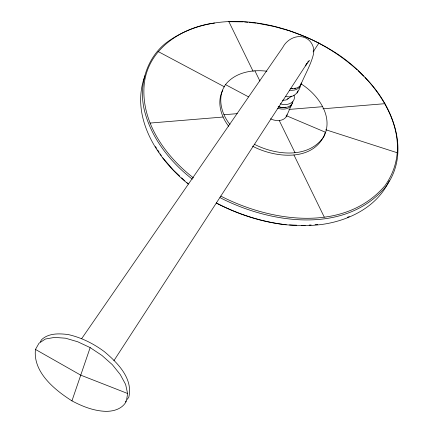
<?xml version="1.0" encoding="UTF-8"?>
<svg xmlns="http://www.w3.org/2000/svg" width="433" height="433" viewBox="0 0 433 433"><rect width="100%" height="100%" fill="white"/><g stroke="black" fill="none" stroke-linecap="round" stroke-linejoin="round"><path stroke-width="0.65" d="M35.463 349.426C32.838 372.234 54.726 389.949 71.948 400.871C82.465 406.49 93.815 410.955 105.863 411.35C113.922 411.426 122.588 408.79 126.431 401.104L127.594 393.483L125.635 384.477L120.287 374.594L112.299 364.64L101.939 355.45L90.161 347.607L77.729 341.772L65.54 338.205L54.553 337.404L45.395 339.023L39.002 343.234L35.463 349.426L80.744 375.151L127.594 393.483M192.322 179.192C170.061 161.753 151.328 138.241 144.411 110.399C138.528 86.389 145.964 59.029 165.563 43.316C214.384 6.479 284.302 21.06 332.744 51.007C375.627 77.009 419.685 136.963 384.834 185.876C344.181 233.192 270.3 221.609 220.765 196.084M254.604 144.406C275.81 155.236 308.334 158.965 323.743 136.877C334.2 116.596 317.909 94.389 300.94 83.796M324.615 134.571L325.042 132.758M71.948 400.871L90.161 347.607M389.251 180.713C377.246 206.914 348.652 220.911 321.199 224.543C285.001 228.933 248.309 219.677 216.235 203.034M285.515 96.283C293.612 98.941 299.414 91.872 300.773 84.554M290.218 88.592C294.581 89.247 300.394 87.877 301.498 82.957M270.452 118.788C275.783 121.565 285.098 121.678 287.063 114.707M286.197 116.899L292.243 103.314M292.941 101.777C291.349 107.969 283.442 108.461 278.37 106.707M297.038 93.068L297.899 90.881M144.936 75.845C129.835 116.634 157.13 159.312 188.404 184.074M324.366 135.134C312.096 162.218 274.278 157.672 252.482 146.143M300.637 85.144C304.837 74.817 310.802 65.02 313.487 54.13C314.553 49.189 312.886 44.047 309.33 40.496C300.735 32.448 287.566 37.882 282.754 47.457L81.734 338.557M222.806 90.134C216.565 101.907 220.895 116.315 228.678 126.263M266.88 71.223C252.158 69.356 235.162 72.349 225.512 84.619C216.841 96.9 221.052 113.614 229.988 124.509M40.318 341.891L41.611 339.634C48.783 332.988 59.067 333.442 68.127 334.541C81.35 337.507 93.593 343.623 104.423 351.704C117.505 362.697 133.369 378.615 128.763 397.326L127.194 399.394M113.906 360.678L306.965 63.494L305.33 65.935L309.362 60.588L307.452 62.206M313.129 51.879L318.964 42.921M214.552 23.041C181.92 27.198 148.021 48.794 144.249 84.013C140.53 121.657 165.016 155.88 193.508 177.925M125.229 401.986L126.014 400.947M291.382 105.506C288.27 109.738 282.246 109.657 277.683 108.255M299.912 86.741C297.579 89.994 293.228 90.632 289.504 90.188M282.451 100.272L286.137 99.985L288.486 98.226M287.442 99.217L291.772 96.077M347.455 217.258L349.317 216.63M285.915 107.178L284.324 107.525L281.315 107.4L278.148 106.675M294.397 88.348L295.468 88.121M223.996 114.734L237.257 113.652M288.865 109.441L322.682 106.68M149.975 123.069L223.092 117.034M322.953 108.791L384.905 103.682M305.189 225.371L301.26 225.366M309.151 225.1L311.127 224.965M315.089 224.689L317.725 224.511M228.245 21.704L243.243 21.845M289.515 224.933L296.692 225.198M290.337 88.57L292.784 88.684M244.542 21.975L247.779 22.294M249.078 22.424L256.206 23.133M257.5 23.263L273.997 26.429L288.681 30.548M286.251 224.814C261.868 221.896 238.188 214.324 216.413 203.017M280.313 103.731C286.137 106.372 296.627 102.94 293.98 95.173M325.757 129.738L397.234 152.746M289.32 30.727L303.777 36.128M286.143 115.6L325.724 132.357M304.404 36.361C323.689 44.469 341.529 55.857 357.106 69.805M219.948 197.6C269.759 223.32 344.69 234.957 385.43 187.132C411.615 152.557 392.791 104.9 365.014 77.577M225.512 84.619L248.482 96.84M158.067 51.495L224.624 86.925M186.867 182.688L187.922 183.495M179.679 176.047L173.498 170.256L162.759 157.834M181.584 177.828L184.913 180.945M358.08 70.698L363.628 76.203M155.447 146.554L156.54 148.243M157.639 149.937L159.1 152.194M160.199 153.883L161.298 155.577M254.913 70.823L259.908 81.025M279.253 120.542L295.003 152.719M228.873 21.65L253.099 71.288M293.931 154.954L324.279 217.133"/></g></svg>
